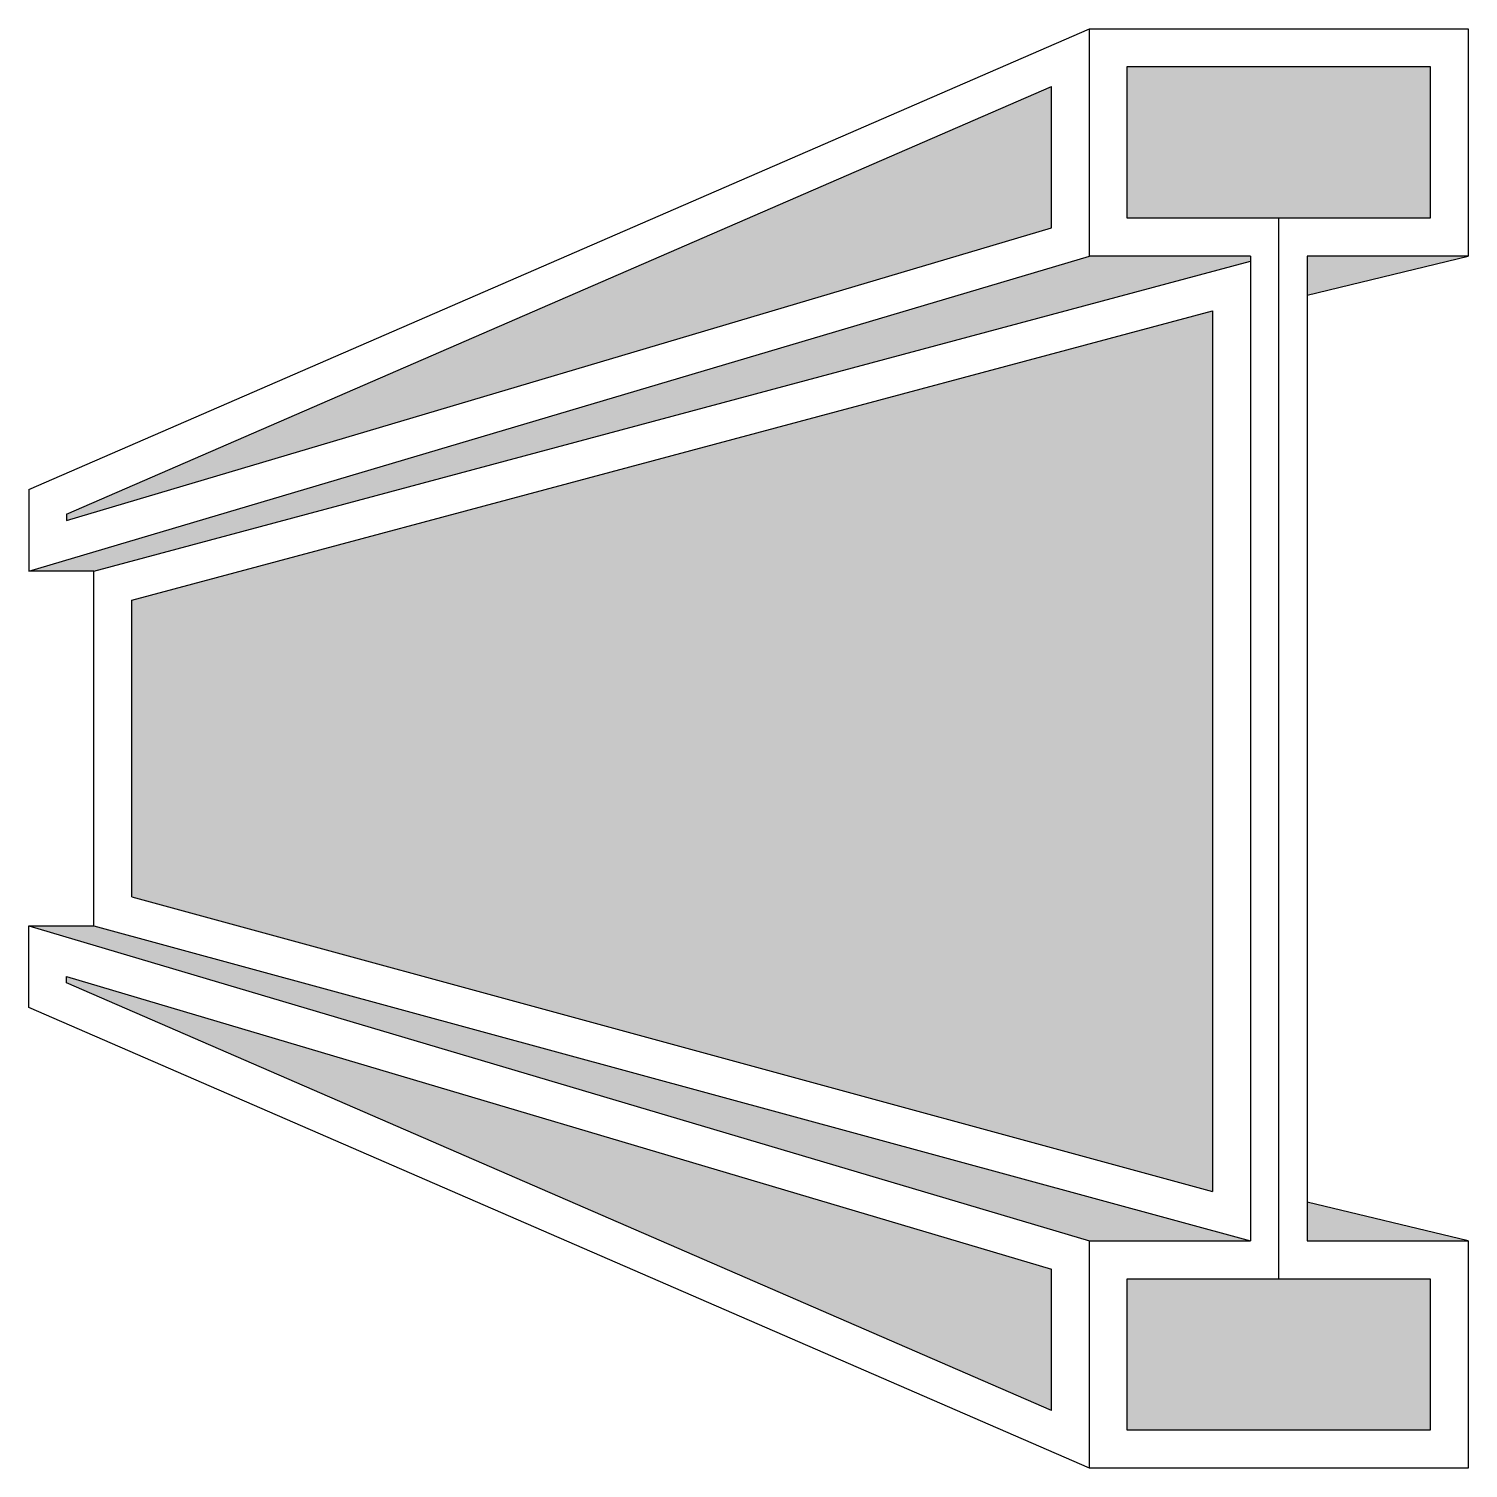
# Model space of a CAD drawing. Header units: inches. Extents: x 16.06 to 25.56, y 5.82 to 15.32.
import ezdxf

# ---------------------------------------------------------------- set-up
doc = ezdxf.new("R2010")
doc.units = ezdxf.units.IN
doc.header["$MEASUREMENT"] = 0

msp = doc.modelspace()

# ---------------------------------------------------------------- hatches: boundary and pattern name
h = msp.add_hatch(color=8)
h.dxf.hatch_style = 1
h.paths.add_polyline_path([(25.5595, 13.8183), (24.497, 13.8183), (24.497, 13.5613)])
h.paths.add_polyline_path([(24.497, 7.5752), (24.497, 7.3183), (25.5595, 7.3183)])
h.paths.add_polyline_path([(22.8095, 14.0048), (22.8095, 14.9371), (16.3095, 12.1143), (16.3095, 12.0734)])
h.paths.add_polyline_path([(25.3095, 15.0683), (23.3095, 15.0683), (23.3095, 14.0683), (25.3095, 14.0683)])
h.paths.add_polyline_path([(25.3095, 7.0683), (23.3095, 7.0683), (23.3095, 6.0683), (25.3095, 6.0683)])
h.paths.add_polyline_path([(22.8095, 7.1317), (16.3095, 9.0632), (16.3095, 9.0223), (22.8095, 6.1994)])
h.paths.add_polyline_path([(23.872, 13.4578), (16.7385, 11.5464), (16.7385, 9.5893), (23.872, 7.6455)])
h.paths.add_polyline_path([(24.122, 13.7837), (24.122, 13.8183), (23.0595, 13.8183), (16.0595, 11.7383), (16.4885, 11.7383)])
h.paths.add_polyline_path([(16.4885, 9.3983), (16.0595, 9.3983), (23.0595, 7.3183), (24.122, 7.3183)])

# ---------------------------------------------------------------- linework, layer by layer
for p, q in [((16.0595, 12.2783), (23.0595, 15.3183)), ((23.0595, 15.3183), (25.5595, 15.3183)), ((23.0595, 13.8183), (23.0595, 15.3183)), ((25.5595, 15.3183), (25.5595, 13.8183)), ((23.3095, 15.0683), (25.3095, 15.0683)), ((23.3095, 14.0683), (23.3095, 15.0683)), ((25.3095, 15.0683), (25.3095, 14.0683)), ((16.3095, 12.1143), (22.8095, 14.9371)), ((22.8095, 14.0048), (22.8095, 14.9371)), ((25.3095, 14.0683), (23.3095, 14.0683)), ((24.3095, 7.0683), (24.3095, 14.0683)), ((16.3095, 12.0734), (22.8095, 14.0048)), ((16.0595, 11.7383), (23.0595, 13.8183)), ((16.4885, 11.7383), (24.122, 13.7837)), ((24.122, 13.8183), (23.0595, 13.8183)), ((24.122, 13.8183), (24.122, 7.3183)), ((25.5595, 13.8183), (24.497, 13.8183)), ((24.497, 13.8183), (24.497, 7.3183)), ((24.497, 13.5613), (25.5595, 13.8183)), ((16.7385, 11.5464), (23.872, 13.4578)), ((23.872, 13.4578), (23.872, 7.6455)), ((16.0595, 12.2783), (16.0595, 11.7383)), ((16.3095, 12.1143), (16.3095, 12.0734)), ((16.4885, 11.7383), (16.0595, 11.7383)), ((16.4885, 9.3983), (16.4885, 11.7383)), ((16.7385, 9.5893), (16.7385, 11.5464)), ((16.7385, 9.5893), (23.872, 7.6455)), ((16.0595, 9.3983), (23.0595, 7.3183)), ((16.0595, 9.3983), (16.4885, 9.3983)), ((16.0595, 8.8583), (16.0595, 9.3983)), ((16.4885, 9.3983), (24.122, 7.3183)), ((16.3095, 9.0223), (16.3095, 9.0632)), ((16.3095, 9.0632), (22.8095, 7.1317)), ((22.8095, 6.1994), (16.3095, 9.0223)), ((23.0595, 5.8183), (16.0595, 8.8583)), ((25.5595, 7.3183), (24.497, 7.5752)), ((23.0595, 7.3183), (24.122, 7.3183)), ((23.0595, 5.8183), (23.0595, 7.3183)), ((24.497, 7.3183), (25.5595, 7.3183)), ((25.5595, 7.3183), (25.5595, 5.8183)), ((22.8095, 6.1994), (22.8095, 7.1317)), ((23.3095, 6.0683), (23.3095, 7.0683)), ((23.3095, 7.0683), (25.3095, 7.0683)), ((25.3095, 7.0683), (25.3095, 6.0683)), ((25.3095, 6.0683), (23.3095, 6.0683)), ((25.5595, 5.8183), (23.0595, 5.8183))]:
    msp.add_line(p, q)

doc.saveas('drawing.dxf')
